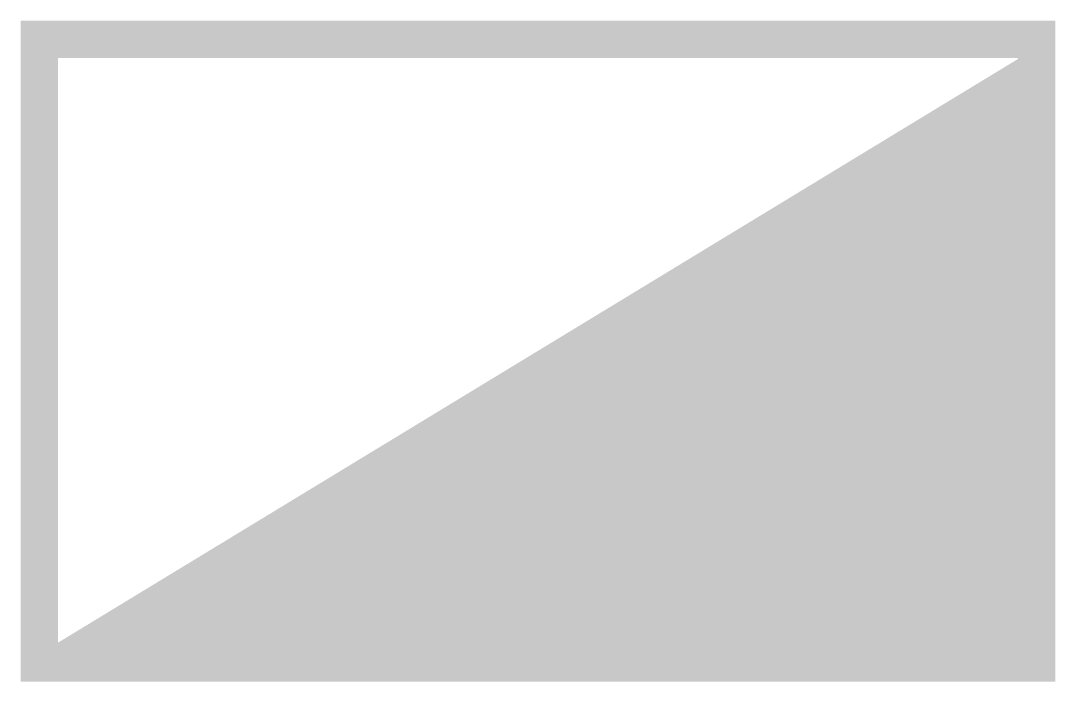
# Model space of a CAD drawing. Extents: x 0 to 5.81, y -0.1 to 3.71.
import ezdxf

# ---------------------------------------------------------------- set-up
doc = ezdxf.new("R2010")
doc.units = 0
doc.header["$MEASUREMENT"] = 0
doc.layers.get('0').update_dxf_attribs({"linetype": 'CONTINUOUS'})

msp = doc.modelspace()

# ---------------------------------------------------------------- linework, layer by layer
at = {"const_width": 0.21}
msp.add_lwpolyline([(0.105, 0.105), (5.705, 0.105), (5.705, 3.605), (0.105, 3.605), (0.105, 0)], dxfattribs=at)
msp.add_solid([(0.1504, 0.1826), (5.6208, 3.5075), (5.6712, 0.1826)])

doc.saveas('drawing.dxf')
